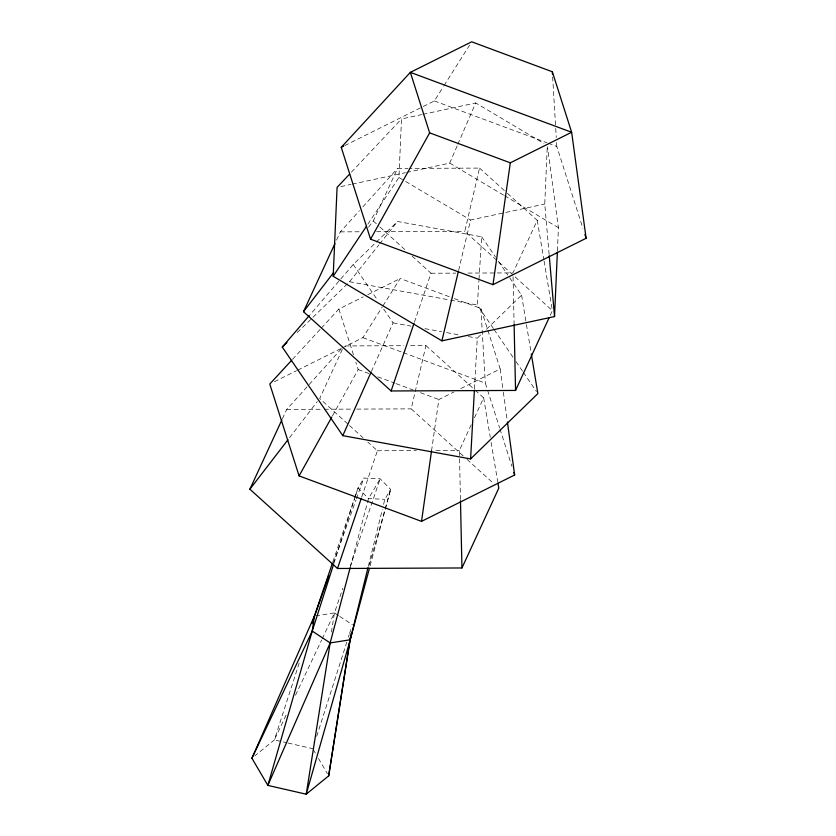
<?xml version="1.0" encoding="UTF-8"?>
<svg xmlns="http://www.w3.org/2000/svg" width="836" height="836" viewBox="0 0 836 836"><rect width="100%" height="100%" fill="white"/><g stroke="black" fill="none" stroke-linecap="round" stroke-linejoin="round"><path stroke-width="0.63" stroke-dasharray="4.18 3.13" d="M367.871 224.152L398.939 177.472L401.51 118.942L421.626 114.605M549.137 254.478L544.758 204.026L547.267 146.791M557.413 250.884L558.427 227.706L547.496 146.77M474.472 388.824L477.272 338.193L480.961 334.609M493.386 328.496L477.346 305.015L478.913 280.562M478.997 279.276L481.714 236.797L397.528 221.477L353.22 264.5L310.146 314.629M431.554 450.823L438.848 399.514L453.885 392.021M331.39 632.12L334.452 612.903L342.844 588.293M463.175 455.923L411.187 408.867L425.942 345.602L409.023 345.676M550.224 315.329L552.387 310.637L464.785 231.353L479.53 168.088L409.264 168.381M458.63 270.362L470.563 220.025L544.758 204.026M368.31 566.38L382.345 509.437M383.588 504.369L384.832 499.311L390.652 489.415L380.161 478.788L363.859 478.056L358.038 487.952L354.683 497.807M350.514 566.359L368.53 498.58L380.161 478.788L350.388 566.15M370.097 565.847L390.652 489.415L369.031 565.867M333.951 563.213L355.279 496.584M355.676 495.351L358.038 487.952L368.53 498.58L384.832 499.311M316.708 736.307L346.825 642.121M348.413 637.157L349.208 634.681M349.605 633.437L351.183 628.484M299.183 663.115L274.375 739.902L254.855 755.848M414.374 322.288L431 273.236L411.761 255.826M361.612 497.357L377.402 450.75L367.777 442.045M332.853 561.855L354.265 499.04M333.209 563.537L355.979 500.032M356.418 498.81L363.859 478.056M406.683 172.404L449.705 163.124L457.355 145.422M457.856 144.241L475.694 102.943L543.964 143.499M371.383 371.539L393.087 322.863L382.94 308.003M336.542 240.089L340.336 231.875L359.407 210.724M368.53 227.183L373.284 220.997L397.549 168.423L407.968 168.381M282.401 418.784L286.738 409.389L341.36 348.831M342.342 349.458L319.686 398.521L348.549 424.636M507.431 193.325L537.245 220.317L512.98 272.891L467.428 273.079M460.458 499.5L459.382 450.416L471.243 424.709M474.482 417.697L483.647 397.831L474.994 390.004M286.058 715.208L274.375 739.902L286.748 742.734M295.516 695.218L321.661 639.948M322.215 638.777L334.452 612.903L338.674 615.693M332.414 415.941L358.195 369.554L355.822 362.145M344.735 145.6L434.365 100.957L443.352 86.714M444.041 85.617L469.613 45.081M341.945 348.089L362.897 337.65L382.251 306.979M382.94 305.882L400.225 278.493L452.767 298.013M289.549 437.677L317.304 401.614M297.229 332.55L349.552 281.742L378.823 244.969M379.638 243.945L397.528 221.477M362.876 206.879L397.549 168.423M292.516 359.355L320.512 328.976M321.39 328.036L338.883 309.048L363.19 296.947M351.402 172.185L401.51 118.942M486.5 329.227L521.58 295.16L508.539 276.058M367.819 294.638L400.225 278.493M274.438 381.718L296.55 370.693M297.71 370.118L340.785 348.664M460.835 388.562L500.189 368.958L480.878 308.453L453.99 298.473M422.891 114.333L475.694 102.943M340.879 186.585L351.005 184.401M352.269 184.129L405.418 172.676M315.642 615.86L334.452 612.903M340.336 231.875L361.079 231.781M376.628 231.718L464.785 231.353M431 273.236L455.724 273.132M345.258 345.947L403.819 345.696M286.738 409.389L323.03 409.243M324.326 409.232L351.548 409.117M356.742 409.097L411.187 408.867M377.402 450.75L416.443 450.594M435.953 450.51L459.382 450.416M349.552 281.742L449.235 299.894M450.51 300.124L477.346 305.015M393.087 322.863L410.946 326.113M424.97 328.663L441.554 331.683M446.654 332.613L460.688 335.173M468.338 336.563L477.272 338.193M287.992 743.026L312.748 748.701M434.365 100.957L546.995 142.789M548.228 143.249L556.797 146.436L582.932 228.353M362.897 337.65L402.074 352.207M403.297 352.656L485.329 383.128L499.594 427.813M358.195 369.554L369.188 373.64M377.747 376.817L394.853 383.17M396.076 383.63L413.183 389.984M420.508 392.711L438.848 399.514M449.705 163.124L503.502 195.081M504.63 195.749L558.427 227.706M398.939 177.472L404.54 180.795M405.659 181.464L470.563 220.025M339.729 616.393L352.374 624.764M479.53 168.088L506.47 192.458M373.284 220.997L379.053 226.222M380.014 227.099L405.993 250.601M425.942 345.602L474.033 389.127M467.021 459.403L493.982 483.804M349.511 425.514L362.97 437.698M481.714 236.797L495.487 256.965M498.392 261.208L507.807 275.002M494.118 329.562L513.074 357.317M516 361.58L522.563 371.184M523.284 372.26L536.409 391.467M353.22 264.5L377.14 299.518M313.385 749.787L315.297 753.048M318.485 758.471L327.399 773.676M499.991 429.056L511.872 466.289M338.883 309.048L353.461 354.736M537.245 220.317L543.86 259.756M544.069 261.02L552.387 310.637M483.647 397.831L490.262 437.27M491.119 442.359L497.723 481.797M521.58 295.16L526.241 323.292M526.45 324.567L531.1 352.688M500.189 368.958L503.178 390.945M503.356 392.23L507.233 420.675M552.648 76.902L555.637 127.114M555.721 128.41L556.253 137.417M556.567 142.569L556.797 146.436M480.878 308.453L485.329 383.128M513.064 276.768L514.109 324.567"/><path stroke-width="1.25" d="M557.361 252.179L554.529 316.572L441.91 340.848L333.188 276.267L337.086 187.4L349.605 174.087M309.299 315.611L282.275 347.065L342.802 435.65L470.595 458.922L474.399 390.119M291.649 360.306L269.777 384.037L299.089 475.893L421.522 521.361L431.554 450.823M492.989 284.668L510.305 162.821L571.646 132.266L552.335 71.76L471.692 41.8L410.351 72.356L341.245 147.335L370.557 239.19L492.989 284.668L586.109 238.291L571.646 132.266L410.351 72.356L429.652 132.861L370.557 239.19M351.12 633.521L328.673 775.85L306.227 794.2L267.854 785.401L312.236 631.065L314.388 616.059L332.435 563.088M328.673 775.85L350.368 637.575M350.18 567.613L330.157 642.926L306.227 794.2L350.221 639.78L369.428 568.355M441.91 340.848L458.327 271.627M367.997 567.644L350.221 639.78L330.157 642.926L312.236 631.065L333.564 564.446M311.985 623.489L328.841 575.753M549.137 317.68L515.551 390.443L391.102 390.966L413.956 323.511M497.942 483.072L498.789 488.161L461.953 567.968L337.504 568.49L361.194 498.59M330.157 642.926L267.854 785.401L251.918 758.242L314.388 616.059M342.802 435.65L370.85 372.731M391.102 390.966L303.489 311.682L334.912 243.61M337.504 568.49L249.891 489.206L281.857 419.954M251.918 758.242L312.236 631.065M299.089 475.893L331.787 417.07M333.188 276.267L366.429 226.326M303.489 311.682L333.627 272.526M249.891 489.206L287.96 439.746M282.275 347.065L286.957 342.53M470.595 458.922L537.872 393.599L531.309 353.973M341.245 147.335L343.565 146.175M421.522 521.361L514.642 474.984L507.41 421.971M429.652 132.861L510.305 162.821M584.918 234.561L586.109 238.291M513.847 472.497L514.642 474.984M549.252 255.774L554.529 316.572M552.335 71.76L552.491 74.331M514.109 324.567L515.551 390.443M460.479 500.795L461.953 567.968"/></g></svg>
